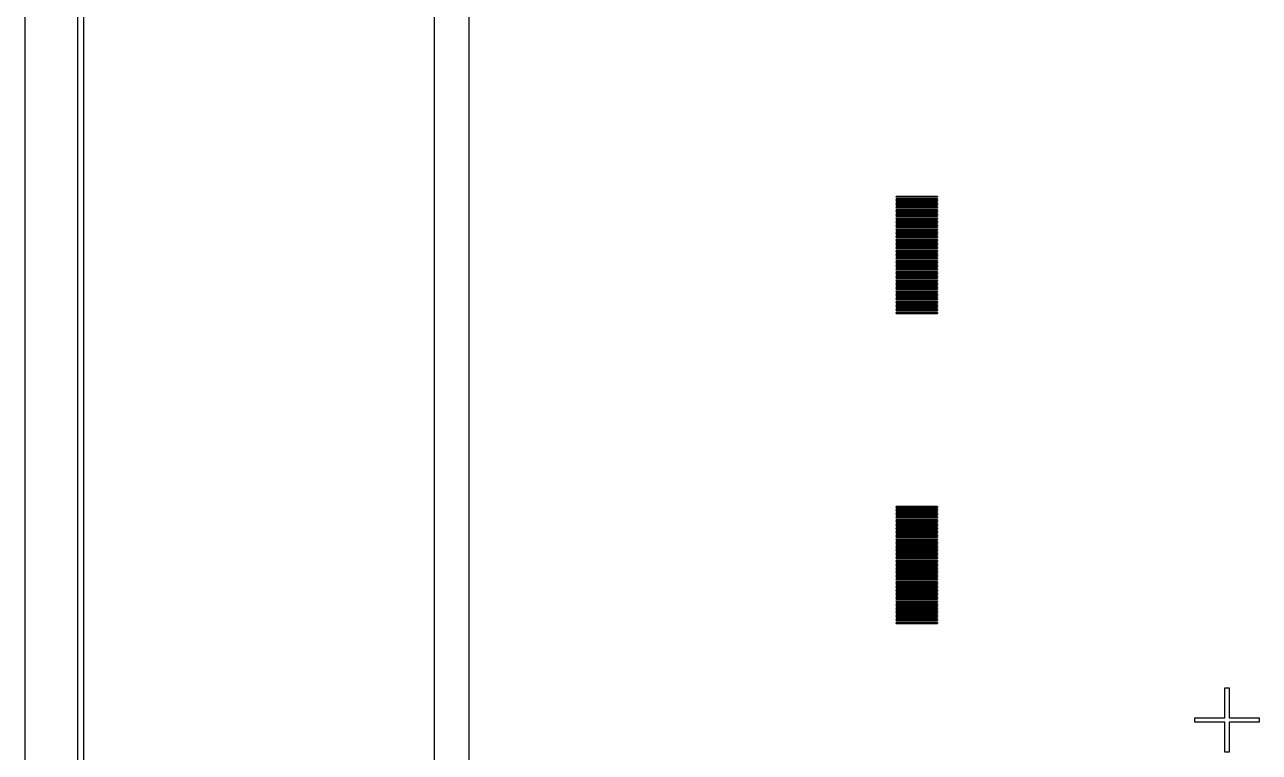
# Model space of a CAD drawing. Extents: x -17 to 130, y -40 to 112.
# Drawn here: x -16.89 to 18.94, y 35.06 to 56.19 of the extents above; entities that cross this region are included whole.
import ezdxf

# ---------------------------------------------------------------- set-up
doc = ezdxf.new("R2010")
doc.units = 0

msp = doc.modelspace()

# ---------------------------------------------------------------- linework, layer by layer
for p, q in [((-5, -4.5), (-5, 76.5)), ((-4, 76), (-4, -4)), ((-16.8921, 64.7463), (-16.8921, 7.25366)), ((-15.3519, 7.25034), (-15.3519, 64.7497)), ((-15.1895, 64.7488), (-15.1895, 7.25121)), ((8.40001, 51.195), (8.40001, 51.205)), ((8.40001, 51.205), (9.59999, 51.205)), ((9.59999, 51.195), (8.40001, 51.195)), ((8.40001, 51.155), (8.40001, 51.165)), ((8.40001, 51.165), (9.59999, 51.165)), ((9.59999, 51.155), (8.40001, 51.155)), ((8.40001, 51.115), (8.40001, 51.125)), ((8.40001, 51.125), (9.59999, 51.125)), ((9.59999, 51.115), (8.40001, 51.115)), ((8.40001, 51.075), (8.40001, 51.085)), ((8.40001, 51.085), (9.59999, 51.085)), ((9.59999, 51.075), (8.40001, 51.075)), ((8.40001, 51.035), (8.40001, 51.045)), ((8.40001, 51.045), (9.59999, 51.045)), ((9.59999, 51.035), (8.40001, 51.035)), ((8.40001, 50.995), (8.40001, 51.005)), ((8.40001, 51.005), (9.59999, 51.005)), ((9.59999, 50.995), (8.40001, 50.995)), ((8.40001, 50.955), (8.40001, 50.965)), ((8.40001, 50.965), (9.59999, 50.965)), ((9.59999, 50.955), (8.40001, 50.955)), ((8.40001, 50.915), (8.40001, 50.925)), ((8.40001, 50.925), (9.59999, 50.925)), ((9.59999, 50.915), (8.40001, 50.915)), ((8.40001, 50.875), (8.40001, 50.885)), ((8.40001, 50.885), (9.59999, 50.885)), ((9.59999, 51.205), (9.59999, 51.195)), ((9.59999, 51.165), (9.59999, 51.155)), ((9.59999, 51.125), (9.59999, 51.115)), ((9.59999, 51.085), (9.59999, 51.075)), ((9.59999, 51.045), (9.59999, 51.035)), ((9.59999, 51.005), (9.59999, 50.995)), ((9.59999, 50.965), (9.59999, 50.955)), ((9.59999, 50.925), (9.59999, 50.915)), ((9.59999, 50.885), (9.59999, 50.875)), ((9.59999, 50.875), (8.40001, 50.875)), ((8.40001, 50.835), (8.40001, 50.845)), ((8.40001, 50.845), (9.59999, 50.845)), ((9.59999, 50.835), (8.40001, 50.835)), ((8.40001, 50.795), (8.40001, 50.805)), ((8.40001, 50.805), (9.59999, 50.805)), ((9.59999, 50.795), (8.40001, 50.795)), ((8.40001, 50.755), (8.40001, 50.765)), ((8.40001, 50.765), (9.59999, 50.765)), ((9.59999, 50.755), (8.40001, 50.755)), ((8.40001, 50.715), (8.40001, 50.725)), ((8.40001, 50.725), (9.59999, 50.725)), ((9.59999, 50.715), (8.40001, 50.715)), ((8.40001, 50.675), (8.40001, 50.685)), ((8.40001, 50.685), (9.59999, 50.685)), ((9.59999, 50.675), (8.40001, 50.675)), ((8.40001, 50.635), (8.40001, 50.645)), ((8.40001, 50.645), (9.59999, 50.645)), ((9.59999, 50.635), (8.40001, 50.635)), ((8.40001, 50.595), (8.40001, 50.605)), ((8.40001, 50.605), (9.59999, 50.605)), ((9.59999, 50.595), (8.40001, 50.595)), ((8.40001, 50.555), (8.40001, 50.565)), ((8.40001, 50.565), (9.59999, 50.565)), ((9.59999, 50.555), (8.40001, 50.555)), ((8.40001, 50.515), (8.40001, 50.525)), ((8.40001, 50.525), (9.59999, 50.525)), ((9.59999, 50.845), (9.59999, 50.835)), ((9.59999, 50.805), (9.59999, 50.795)), ((9.59999, 50.765), (9.59999, 50.755)), ((9.59999, 50.725), (9.59999, 50.715)), ((9.59999, 50.685), (9.59999, 50.675)), ((9.59999, 50.645), (9.59999, 50.635)), ((9.59999, 50.605), (9.59999, 50.595)), ((9.59999, 50.565), (9.59999, 50.555)), ((9.59999, 50.525), (9.59999, 50.515)), ((9.59999, 50.515), (8.40001, 50.515)), ((8.40001, 50.475), (8.40001, 50.485)), ((8.40001, 50.485), (9.59999, 50.485)), ((9.59999, 50.475), (8.40001, 50.475)), ((8.40001, 50.435), (8.40001, 50.445)), ((8.40001, 50.445), (9.59999, 50.445)), ((9.59999, 50.435), (8.40001, 50.435)), ((8.40001, 50.395), (8.40001, 50.405)), ((8.40001, 50.405), (9.59999, 50.405)), ((9.59999, 50.395), (8.40001, 50.395)), ((8.40001, 50.355), (8.40001, 50.365)), ((8.40001, 50.365), (9.59999, 50.365)), ((9.59999, 50.355), (8.40001, 50.355)), ((8.40001, 50.315), (8.40001, 50.325)), ((8.40001, 50.325), (9.59999, 50.325)), ((9.59999, 50.315), (8.40001, 50.315)), ((8.40001, 50.275), (8.40001, 50.285)), ((8.40001, 50.285), (9.59999, 50.285)), ((9.59999, 50.275), (8.40001, 50.275)), ((8.40001, 50.235), (8.40001, 50.245)), ((8.40001, 50.245), (9.59999, 50.245)), ((9.59999, 50.235), (8.40001, 50.235)), ((8.40001, 50.195), (8.40001, 50.205)), ((8.40001, 50.205), (9.59999, 50.205)), ((9.59999, 50.195), (8.40001, 50.195)), ((8.40001, 50.155), (8.40001, 50.165)), ((8.40001, 50.165), (9.59999, 50.165)), ((9.59999, 50.485), (9.59999, 50.475)), ((9.59999, 50.445), (9.59999, 50.435)), ((9.59999, 50.405), (9.59999, 50.395)), ((9.59999, 50.365), (9.59999, 50.355)), ((9.59999, 50.325), (9.59999, 50.315)), ((9.59999, 50.285), (9.59999, 50.275)), ((9.59999, 50.245), (9.59999, 50.235)), ((9.59999, 50.205), (9.59999, 50.195)), ((9.59999, 50.165), (9.59999, 50.155)), ((9.59999, 50.155), (8.40001, 50.155)), ((8.40001, 50.115), (8.40001, 50.125)), ((8.40001, 50.125), (9.59999, 50.125)), ((9.59999, 50.115), (8.40001, 50.115)), ((8.40001, 50.075), (8.40001, 50.085)), ((8.40001, 50.085), (9.59999, 50.085)), ((9.59999, 50.075), (8.40001, 50.075)), ((8.40001, 50.035), (8.40001, 50.045)), ((8.40001, 50.045), (9.59999, 50.045)), ((9.59999, 50.035), (8.40001, 50.035)), ((8.40001, 49.995), (8.40001, 50.005)), ((8.40001, 50.005), (9.59999, 50.005)), ((9.59999, 49.995), (8.40001, 49.995)), ((8.40001, 49.955), (8.40001, 49.965)), ((8.40001, 49.965), (9.59999, 49.965)), ((9.59999, 49.955), (8.40001, 49.955)), ((8.40001, 49.915), (8.40001, 49.925)), ((8.40001, 49.925), (9.59999, 49.925)), ((9.59999, 49.915), (8.40001, 49.915)), ((8.40001, 49.875), (8.40001, 49.885)), ((8.40001, 49.885), (9.59999, 49.885)), ((9.59999, 49.875), (8.40001, 49.875)), ((8.40001, 49.835), (8.40001, 49.845)), ((8.40001, 49.845), (9.59999, 49.845)), ((9.59999, 49.835), (8.40001, 49.835)), ((8.40001, 49.795), (8.40001, 49.805)), ((8.40001, 49.805), (9.59999, 49.805)), ((9.59999, 50.125), (9.59999, 50.115)), ((9.59999, 50.085), (9.59999, 50.075)), ((9.59999, 50.045), (9.59999, 50.035)), ((9.59999, 50.005), (9.59999, 49.995)), ((9.59999, 49.965), (9.59999, 49.955)), ((9.59999, 49.925), (9.59999, 49.915)), ((9.59999, 49.885), (9.59999, 49.875)), ((9.59999, 49.845), (9.59999, 49.835)), ((9.59999, 49.805), (9.59999, 49.795)), ((9.59999, 49.795), (8.40001, 49.795)), ((8.40001, 49.755), (8.40001, 49.765)), ((8.40001, 49.765), (9.59999, 49.765)), ((9.59999, 49.755), (8.40001, 49.755)), ((8.40001, 49.715), (8.40001, 49.725)), ((8.40001, 49.725), (9.59999, 49.725)), ((9.59999, 49.715), (8.40001, 49.715)), ((8.40001, 49.675), (8.40001, 49.685)), ((8.40001, 49.685), (9.59999, 49.685)), ((9.59999, 49.675), (8.40001, 49.675)), ((8.40001, 49.635), (8.40001, 49.645)), ((8.40001, 49.645), (9.59999, 49.645)), ((9.59999, 49.635), (8.40001, 49.635)), ((8.40001, 49.595), (8.40001, 49.605)), ((8.40001, 49.605), (9.59999, 49.605)), ((9.59999, 49.595), (8.40001, 49.595)), ((8.40001, 49.555), (8.40001, 49.565)), ((8.40001, 49.565), (9.59999, 49.565)), ((9.59999, 49.555), (8.40001, 49.555)), ((8.40001, 49.515), (8.40001, 49.525)), ((8.40001, 49.525), (9.59999, 49.525)), ((9.59999, 49.515), (8.40001, 49.515)), ((8.40001, 49.475), (8.40001, 49.485)), ((8.40001, 49.485), (9.59999, 49.485)), ((9.59999, 49.475), (8.40001, 49.475)), ((8.40001, 49.435), (8.40001, 49.445)), ((8.40001, 49.445), (9.59999, 49.445)), ((9.59999, 49.765), (9.59999, 49.755)), ((9.59999, 49.725), (9.59999, 49.715)), ((9.59999, 49.685), (9.59999, 49.675)), ((9.59999, 49.645), (9.59999, 49.635)), ((9.59999, 49.605), (9.59999, 49.595)), ((9.59999, 49.565), (9.59999, 49.555)), ((9.59999, 49.525), (9.59999, 49.515)), ((9.59999, 49.485), (9.59999, 49.475)), ((9.59999, 49.445), (9.59999, 49.435)), ((9.59999, 49.435), (8.40001, 49.435)), ((8.40001, 49.395), (8.40001, 49.405)), ((8.40001, 49.405), (9.59999, 49.405)), ((9.59999, 49.395), (8.40001, 49.395)), ((8.40001, 49.355), (8.40001, 49.365)), ((8.40001, 49.365), (9.59999, 49.365)), ((9.59999, 49.355), (8.40001, 49.355)), ((8.40001, 49.315), (8.40001, 49.325)), ((8.40001, 49.325), (9.59999, 49.325)), ((9.59999, 49.315), (8.40001, 49.315)), ((8.40001, 49.275), (8.40001, 49.285)), ((8.40001, 49.285), (9.59999, 49.285)), ((9.59999, 49.275), (8.40001, 49.275)), ((8.40001, 49.235), (8.40001, 49.245)), ((8.40001, 49.245), (9.59999, 49.245)), ((9.59999, 49.235), (8.40001, 49.235)), ((8.40001, 49.195), (8.40001, 49.205)), ((8.40001, 49.205), (9.59999, 49.205)), ((9.59999, 49.195), (8.40001, 49.195)), ((8.40001, 49.155), (8.40001, 49.165)), ((8.40001, 49.165), (9.59999, 49.165)), ((9.59999, 49.155), (8.40001, 49.155)), ((8.40001, 49.115), (8.40001, 49.125)), ((8.40001, 49.125), (9.59999, 49.125)), ((9.59999, 49.115), (8.40001, 49.115)), ((9.59999, 49.405), (9.59999, 49.395)), ((9.59999, 49.365), (9.59999, 49.355)), ((9.59999, 49.325), (9.59999, 49.315)), ((9.59999, 49.285), (9.59999, 49.275)), ((9.59999, 49.245), (9.59999, 49.235)), ((9.59999, 49.205), (9.59999, 49.195)), ((9.59999, 49.165), (9.59999, 49.155)), ((9.59999, 49.125), (9.59999, 49.115)), ((8.40001, 49.075), (8.40001, 49.085)), ((8.40001, 49.085), (9.59999, 49.085)), ((9.59999, 49.075), (8.40001, 49.075)), ((8.40001, 49.035), (8.40001, 49.045)), ((8.40001, 49.045), (9.59999, 49.045)), ((9.59999, 49.035), (8.40001, 49.035)), ((8.40001, 48.995), (8.40001, 49.005)), ((8.40001, 49.005), (9.59999, 49.005)), ((9.59999, 48.995), (8.40001, 48.995)), ((8.40001, 48.955), (8.40001, 48.965)), ((8.40001, 48.965), (9.59999, 48.965)), ((9.59999, 48.955), (8.40001, 48.955)), ((8.40001, 48.915), (8.40001, 48.925)), ((8.40001, 48.925), (9.59999, 48.925)), ((9.59999, 48.915), (8.40001, 48.915)), ((8.40001, 48.875), (8.40001, 48.885)), ((8.40001, 48.885), (9.59999, 48.885)), ((9.59999, 48.875), (8.40001, 48.875)), ((8.40001, 48.835), (8.40001, 48.845)), ((8.40001, 48.845), (9.59999, 48.845)), ((9.59999, 48.835), (8.40001, 48.835)), ((8.40001, 48.795), (8.40001, 48.805)), ((8.40001, 48.805), (9.59999, 48.805)), ((9.59999, 48.795), (8.40001, 48.795)), ((8.40001, 48.755), (8.40001, 48.765)), ((8.40001, 48.765), (9.59999, 48.765)), ((9.59999, 48.755), (8.40001, 48.755)), ((9.59999, 49.085), (9.59999, 49.075)), ((9.59999, 49.045), (9.59999, 49.035)), ((9.59999, 49.005), (9.59999, 48.995)), ((9.59999, 48.965), (9.59999, 48.955)), ((9.59999, 48.925), (9.59999, 48.915)), ((9.59999, 48.885), (9.59999, 48.875)), ((9.59999, 48.845), (9.59999, 48.835)), ((9.59999, 48.805), (9.59999, 48.795)), ((9.59999, 48.765), (9.59999, 48.755)), ((8.40001, 48.715), (8.40001, 48.725)), ((8.40001, 48.725), (9.59999, 48.725)), ((9.59999, 48.715), (8.40001, 48.715)), ((8.40001, 48.675), (8.40001, 48.685)), ((8.40001, 48.685), (9.59999, 48.685)), ((9.59999, 48.675), (8.40001, 48.675)), ((8.40001, 48.635), (8.40001, 48.645)), ((8.40001, 48.645), (9.59999, 48.645)), ((9.59999, 48.635), (8.40001, 48.635)), ((8.40001, 48.595), (8.40001, 48.605)), ((8.40001, 48.605), (9.59999, 48.605)), ((9.59999, 48.595), (8.40001, 48.595)), ((8.40001, 48.555), (8.40001, 48.565)), ((8.40001, 48.565), (9.59999, 48.565)), ((9.59999, 48.555), (8.40001, 48.555)), ((8.40001, 48.515), (8.40001, 48.525)), ((8.40001, 48.525), (9.59999, 48.525)), ((9.59999, 48.515), (8.40001, 48.515)), ((8.40001, 48.475), (8.40001, 48.485)), ((8.40001, 48.485), (9.59999, 48.485)), ((9.59999, 48.475), (8.40001, 48.475)), ((8.40001, 48.435), (8.40001, 48.445)), ((8.40001, 48.445), (9.59999, 48.445)), ((9.59999, 48.435), (8.40001, 48.435)), ((8.40001, 48.395), (8.40001, 48.405)), ((8.40001, 48.405), (9.59999, 48.405)), ((9.59999, 48.395), (8.40001, 48.395)), ((9.59999, 48.725), (9.59999, 48.715)), ((9.59999, 48.685), (9.59999, 48.675)), ((9.59999, 48.645), (9.59999, 48.635)), ((9.59999, 48.605), (9.59999, 48.595)), ((9.59999, 48.565), (9.59999, 48.555)), ((9.59999, 48.525), (9.59999, 48.515)), ((9.59999, 48.485), (9.59999, 48.475)), ((9.59999, 48.445), (9.59999, 48.435)), ((9.59999, 48.405), (9.59999, 48.395)), ((8.40001, 48.355), (8.40001, 48.365)), ((8.40001, 48.365), (9.59999, 48.365)), ((9.59999, 48.355), (8.40001, 48.355)), ((8.40001, 48.315), (8.40001, 48.325)), ((8.40001, 48.325), (9.59999, 48.325)), ((9.59999, 48.315), (8.40001, 48.315)), ((8.40001, 48.275), (8.40001, 48.285)), ((8.40001, 48.285), (9.59999, 48.285)), ((9.59999, 48.275), (8.40001, 48.275)), ((8.40001, 48.235), (8.40001, 48.245)), ((8.40001, 48.245), (9.59999, 48.245)), ((9.59999, 48.235), (8.40001, 48.235)), ((8.40001, 48.195), (8.40001, 48.205)), ((8.40001, 48.205), (9.59999, 48.205)), ((9.59999, 48.195), (8.40001, 48.195)), ((8.40001, 48.155), (8.40001, 48.165)), ((8.40001, 48.165), (9.59999, 48.165)), ((9.59999, 48.155), (8.40001, 48.155)), ((8.40001, 48.115), (8.40001, 48.125)), ((8.40001, 48.125), (9.59999, 48.125)), ((9.59999, 48.115), (8.40001, 48.115)), ((8.40001, 48.075), (8.40001, 48.085)), ((8.40001, 48.085), (9.59999, 48.085)), ((9.59999, 48.075), (8.40001, 48.075)), ((8.40001, 48.035), (8.40001, 48.045)), ((8.40001, 48.045), (9.59999, 48.045)), ((9.59999, 48.035), (8.40001, 48.035)), ((9.59999, 48.365), (9.59999, 48.355)), ((9.59999, 48.325), (9.59999, 48.315)), ((9.59999, 48.285), (9.59999, 48.275)), ((9.59999, 48.245), (9.59999, 48.235)), ((9.59999, 48.205), (9.59999, 48.195)), ((9.59999, 48.165), (9.59999, 48.155)), ((9.59999, 48.125), (9.59999, 48.115)), ((9.59999, 48.085), (9.59999, 48.075)), ((9.59999, 48.045), (9.59999, 48.035)), ((8.40001, 47.995), (8.40001, 48.005)), ((8.40001, 48.005), (9.59999, 48.005)), ((9.59999, 47.995), (8.40001, 47.995)), ((8.40001, 47.955), (8.40001, 47.965)), ((8.40001, 47.965), (9.59999, 47.965)), ((9.59999, 47.955), (8.40001, 47.955)), ((8.40001, 47.915), (8.40001, 47.925)), ((8.40001, 47.925), (9.59999, 47.925)), ((9.59999, 47.915), (8.40001, 47.915)), ((8.40001, 47.875), (8.40001, 47.885)), ((8.40001, 47.885), (9.59999, 47.885)), ((9.59999, 47.875), (8.40001, 47.875)), ((8.40001, 47.835), (8.40001, 47.845)), ((8.40001, 47.845), (9.59999, 47.845)), ((9.59999, 47.835), (8.40001, 47.835)), ((8.40001, 47.795), (8.40001, 47.805)), ((8.40001, 47.805), (9.59999, 47.805)), ((9.59999, 47.795), (8.40001, 47.795)), ((9.59999, 48.005), (9.59999, 47.995)), ((9.59999, 47.965), (9.59999, 47.955)), ((9.59999, 47.925), (9.59999, 47.915)), ((9.59999, 47.885), (9.59999, 47.875)), ((9.59999, 47.845), (9.59999, 47.835)), ((9.59999, 47.805), (9.59999, 47.795)), ((8.40001, 42.195), (8.40001, 42.205)), ((8.40001, 42.205), (9.59999, 42.205)), ((9.59999, 42.195), (8.40001, 42.195)), ((8.40001, 42.155), (8.40001, 42.165)), ((8.40001, 42.165), (9.59999, 42.165)), ((9.59999, 42.155), (8.40001, 42.155)), ((8.40001, 42.115), (8.40001, 42.125)), ((8.40001, 42.125), (9.59999, 42.125)), ((9.59999, 42.115), (8.40001, 42.115)), ((8.40001, 42.075), (8.40001, 42.085)), ((8.40001, 42.085), (9.59999, 42.085)), ((9.59999, 42.075), (8.40001, 42.075)), ((8.40001, 42.035), (8.40001, 42.045)), ((8.40001, 42.045), (9.59999, 42.045)), ((9.59999, 42.035), (8.40001, 42.035)), ((8.40001, 41.995), (8.40001, 42.005)), ((8.40001, 42.005), (9.59999, 42.005)), ((9.59999, 41.995), (8.40001, 41.995)), ((8.40001, 41.955), (8.40001, 41.965)), ((8.40001, 41.965), (9.59999, 41.965)), ((9.59999, 41.955), (8.40001, 41.955)), ((8.40001, 41.915), (8.40001, 41.925)), ((8.40001, 41.925), (9.59999, 41.925)), ((9.59999, 42.205), (9.59999, 42.195)), ((9.59999, 42.165), (9.59999, 42.155)), ((9.59999, 42.125), (9.59999, 42.115)), ((9.59999, 42.085), (9.59999, 42.075)), ((9.59999, 42.045), (9.59999, 42.035)), ((9.59999, 42.005), (9.59999, 41.995)), ((9.59999, 41.965), (9.59999, 41.955)), ((9.59999, 41.925), (9.59999, 41.915)), ((9.59999, 41.915), (8.40001, 41.915)), ((8.40001, 41.875), (8.40001, 41.885)), ((8.40001, 41.885), (9.59999, 41.885)), ((9.59999, 41.875), (8.40001, 41.875)), ((8.40001, 41.835), (8.40001, 41.845)), ((8.40001, 41.845), (9.59999, 41.845)), ((9.59999, 41.835), (8.40001, 41.835)), ((8.40001, 41.795), (8.40001, 41.805)), ((8.40001, 41.805), (9.59999, 41.805)), ((9.59999, 41.795), (8.40001, 41.795)), ((8.40001, 41.755), (8.40001, 41.765)), ((8.40001, 41.765), (9.59999, 41.765)), ((9.59999, 41.755), (8.40001, 41.755)), ((8.40001, 41.715), (8.40001, 41.725)), ((8.40001, 41.725), (9.59999, 41.725)), ((9.59999, 41.715), (8.40001, 41.715)), ((8.40001, 41.675), (8.40001, 41.685)), ((8.40001, 41.685), (9.59999, 41.685)), ((9.59999, 41.675), (8.40001, 41.675)), ((8.40001, 41.635), (8.40001, 41.645)), ((8.40001, 41.645), (9.59999, 41.645)), ((9.59999, 41.635), (8.40001, 41.635)), ((8.40001, 41.595), (8.40001, 41.605)), ((8.40001, 41.605), (9.59999, 41.605)), ((9.59999, 41.595), (8.40001, 41.595)), ((8.40001, 41.555), (8.40001, 41.565)), ((8.40001, 41.565), (9.59999, 41.565)), ((9.59999, 41.885), (9.59999, 41.875)), ((9.59999, 41.845), (9.59999, 41.835)), ((9.59999, 41.805), (9.59999, 41.795)), ((9.59999, 41.765), (9.59999, 41.755)), ((9.59999, 41.725), (9.59999, 41.715)), ((9.59999, 41.685), (9.59999, 41.675)), ((9.59999, 41.645), (9.59999, 41.635)), ((9.59999, 41.605), (9.59999, 41.595)), ((9.59999, 41.565), (9.59999, 41.555)), ((9.59999, 41.555), (8.40001, 41.555)), ((8.40001, 41.515), (8.40001, 41.525)), ((8.40001, 41.525), (9.59999, 41.525)), ((9.59999, 41.515), (8.40001, 41.515)), ((8.40001, 41.475), (8.40001, 41.485)), ((8.40001, 41.485), (9.59999, 41.485)), ((9.59999, 41.475), (8.40001, 41.475)), ((8.40001, 41.435), (8.40001, 41.445)), ((8.40001, 41.445), (9.59999, 41.445)), ((9.59999, 41.435), (8.40001, 41.435)), ((8.40001, 41.395), (8.40001, 41.405)), ((8.40001, 41.405), (9.59999, 41.405)), ((9.59999, 41.395), (8.40001, 41.395)), ((8.40001, 41.355), (8.40001, 41.365)), ((8.40001, 41.365), (9.59999, 41.365)), ((9.59999, 41.355), (8.40001, 41.355)), ((8.40001, 41.315), (8.40001, 41.325)), ((8.40001, 41.325), (9.59999, 41.325)), ((9.59999, 41.315), (8.40001, 41.315)), ((8.40001, 41.275), (8.40001, 41.285)), ((8.40001, 41.285), (9.59999, 41.285)), ((9.59999, 41.275), (8.40001, 41.275)), ((8.40001, 41.235), (8.40001, 41.245)), ((8.40001, 41.245), (9.59999, 41.245)), ((9.59999, 41.235), (8.40001, 41.235)), ((8.40001, 41.195), (8.40001, 41.205)), ((8.40001, 41.205), (9.59999, 41.205)), ((9.59999, 41.525), (9.59999, 41.515)), ((9.59999, 41.485), (9.59999, 41.475)), ((9.59999, 41.445), (9.59999, 41.435)), ((9.59999, 41.405), (9.59999, 41.395)), ((9.59999, 41.365), (9.59999, 41.355)), ((9.59999, 41.325), (9.59999, 41.315)), ((9.59999, 41.285), (9.59999, 41.275)), ((9.59999, 41.245), (9.59999, 41.235)), ((9.59999, 41.205), (9.59999, 41.195)), ((9.59999, 41.195), (8.40001, 41.195)), ((8.40001, 41.155), (8.40001, 41.165)), ((8.40001, 41.165), (9.59999, 41.165)), ((9.59999, 41.155), (8.40001, 41.155)), ((8.40001, 41.115), (8.40001, 41.125)), ((8.40001, 41.125), (9.59999, 41.125)), ((9.59999, 41.115), (8.40001, 41.115)), ((8.40001, 41.075), (8.40001, 41.085)), ((8.40001, 41.085), (9.59999, 41.085)), ((9.59999, 41.075), (8.40001, 41.075)), ((8.40001, 41.035), (8.40001, 41.045)), ((8.40001, 41.045), (9.59999, 41.045)), ((9.59999, 41.035), (8.40001, 41.035)), ((8.40001, 40.995), (8.40001, 41.005)), ((8.40001, 41.005), (9.59999, 41.005)), ((9.59999, 40.995), (8.40001, 40.995)), ((8.40001, 40.955), (8.40001, 40.965)), ((8.40001, 40.965), (9.59999, 40.965)), ((9.59999, 40.955), (8.40001, 40.955)), ((8.40001, 40.915), (8.40001, 40.925)), ((8.40001, 40.925), (9.59999, 40.925)), ((9.59999, 40.915), (8.40001, 40.915)), ((8.40001, 40.875), (8.40001, 40.885)), ((8.40001, 40.885), (9.59999, 40.885)), ((9.59999, 40.875), (8.40001, 40.875)), ((9.59999, 41.165), (9.59999, 41.155)), ((9.59999, 41.125), (9.59999, 41.115)), ((9.59999, 41.085), (9.59999, 41.075)), ((9.59999, 41.045), (9.59999, 41.035)), ((9.59999, 41.005), (9.59999, 40.995)), ((9.59999, 40.965), (9.59999, 40.955)), ((9.59999, 40.925), (9.59999, 40.915)), ((9.59999, 40.885), (9.59999, 40.875)), ((8.40001, 40.835), (8.40001, 40.845)), ((8.40001, 40.845), (9.59999, 40.845)), ((9.59999, 40.835), (8.40001, 40.835)), ((8.40001, 40.795), (8.40001, 40.805)), ((8.40001, 40.805), (9.59999, 40.805)), ((9.59999, 40.795), (8.40001, 40.795)), ((8.40001, 40.755), (8.40001, 40.765)), ((8.40001, 40.765), (9.59999, 40.765)), ((9.59999, 40.755), (8.40001, 40.755)), ((8.40001, 40.715), (8.40001, 40.725)), ((8.40001, 40.725), (9.59999, 40.725)), ((9.59999, 40.715), (8.40001, 40.715)), ((8.40001, 40.675), (8.40001, 40.685)), ((8.40001, 40.685), (9.59999, 40.685)), ((9.59999, 40.675), (8.40001, 40.675)), ((8.40001, 40.635), (8.40001, 40.645)), ((8.40001, 40.645), (9.59999, 40.645)), ((9.59999, 40.635), (8.40001, 40.635)), ((8.40001, 40.595), (8.40001, 40.605)), ((8.40001, 40.605), (9.59999, 40.605)), ((9.59999, 40.595), (8.40001, 40.595)), ((8.40001, 40.555), (8.40001, 40.565)), ((8.40001, 40.565), (9.59999, 40.565)), ((9.59999, 40.555), (8.40001, 40.555)), ((8.40001, 40.515), (8.40001, 40.525)), ((8.40001, 40.525), (9.59999, 40.525)), ((9.59999, 40.515), (8.40001, 40.515)), ((9.59999, 40.845), (9.59999, 40.835)), ((9.59999, 40.805), (9.59999, 40.795)), ((9.59999, 40.765), (9.59999, 40.755)), ((9.59999, 40.725), (9.59999, 40.715)), ((9.59999, 40.685), (9.59999, 40.675)), ((9.59999, 40.645), (9.59999, 40.635)), ((9.59999, 40.605), (9.59999, 40.595)), ((9.59999, 40.565), (9.59999, 40.555)), ((9.59999, 40.525), (9.59999, 40.515)), ((8.40001, 40.475), (8.40001, 40.485)), ((8.40001, 40.485), (9.59999, 40.485)), ((9.59999, 40.475), (8.40001, 40.475)), ((8.40001, 40.435), (8.40001, 40.445)), ((8.40001, 40.445), (9.59999, 40.445)), ((9.59999, 40.435), (8.40001, 40.435)), ((8.40001, 40.395), (8.40001, 40.405)), ((8.40001, 40.405), (9.59999, 40.405)), ((9.59999, 40.395), (8.40001, 40.395)), ((8.40001, 40.355), (8.40001, 40.365)), ((8.40001, 40.365), (9.59999, 40.365)), ((9.59999, 40.355), (8.40001, 40.355)), ((8.40001, 40.315), (8.40001, 40.325)), ((8.40001, 40.325), (9.59999, 40.325)), ((9.59999, 40.315), (8.40001, 40.315)), ((8.40001, 40.275), (8.40001, 40.285)), ((8.40001, 40.285), (9.59999, 40.285)), ((9.59999, 40.275), (8.40001, 40.275)), ((8.40001, 40.235), (8.40001, 40.245)), ((8.40001, 40.245), (9.59999, 40.245)), ((9.59999, 40.235), (8.40001, 40.235)), ((8.40001, 40.195), (8.40001, 40.205)), ((8.40001, 40.205), (9.59999, 40.205)), ((9.59999, 40.195), (8.40001, 40.195)), ((8.40001, 40.155), (8.40001, 40.165)), ((8.40001, 40.165), (9.59999, 40.165)), ((9.59999, 40.155), (8.40001, 40.155)), ((9.59999, 40.485), (9.59999, 40.475)), ((9.59999, 40.445), (9.59999, 40.435)), ((9.59999, 40.405), (9.59999, 40.395)), ((9.59999, 40.365), (9.59999, 40.355)), ((9.59999, 40.325), (9.59999, 40.315)), ((9.59999, 40.285), (9.59999, 40.275)), ((9.59999, 40.245), (9.59999, 40.235)), ((9.59999, 40.205), (9.59999, 40.195)), ((9.59999, 40.165), (9.59999, 40.155)), ((8.40001, 40.115), (8.40001, 40.125)), ((8.40001, 40.125), (9.59999, 40.125)), ((9.59999, 40.115), (8.40001, 40.115)), ((8.40001, 40.075), (8.40001, 40.085)), ((8.40001, 40.085), (9.59999, 40.085)), ((9.59999, 40.075), (8.40001, 40.075)), ((8.40001, 40.035), (8.40001, 40.045)), ((8.40001, 40.045), (9.59999, 40.045)), ((9.59999, 40.035), (8.40001, 40.035)), ((8.40001, 39.995), (8.40001, 40.005)), ((8.40001, 40.005), (9.59999, 40.005)), ((9.59999, 39.995), (8.40001, 39.995)), ((8.40001, 39.955), (8.40001, 39.965)), ((8.40001, 39.965), (9.59999, 39.965)), ((9.59999, 39.955), (8.40001, 39.955)), ((8.40001, 39.915), (8.40001, 39.925)), ((8.40001, 39.925), (9.59999, 39.925)), ((9.59999, 39.915), (8.40001, 39.915)), ((8.40001, 39.875), (8.40001, 39.885)), ((8.40001, 39.885), (9.59999, 39.885)), ((9.59999, 39.875), (8.40001, 39.875)), ((8.40001, 39.835), (8.40001, 39.845)), ((8.40001, 39.845), (9.59999, 39.845)), ((9.59999, 39.835), (8.40001, 39.835)), ((8.40001, 39.795), (8.40001, 39.805)), ((8.40001, 39.805), (9.59999, 39.805)), ((9.59999, 39.795), (8.40001, 39.795)), ((9.59999, 40.125), (9.59999, 40.115)), ((9.59999, 40.085), (9.59999, 40.075)), ((9.59999, 40.045), (9.59999, 40.035)), ((9.59999, 40.005), (9.59999, 39.995)), ((9.59999, 39.965), (9.59999, 39.955)), ((9.59999, 39.925), (9.59999, 39.915)), ((9.59999, 39.885), (9.59999, 39.875)), ((9.59999, 39.845), (9.59999, 39.835)), ((9.59999, 39.805), (9.59999, 39.795)), ((8.40001, 39.755), (8.40001, 39.765)), ((8.40001, 39.765), (9.59999, 39.765)), ((9.59999, 39.755), (8.40001, 39.755)), ((8.40001, 39.715), (8.40001, 39.725)), ((8.40001, 39.725), (9.59999, 39.725)), ((9.59999, 39.715), (8.40001, 39.715)), ((8.40001, 39.675), (8.40001, 39.685)), ((8.40001, 39.685), (9.59999, 39.685)), ((9.59999, 39.675), (8.40001, 39.675)), ((8.40001, 39.635), (8.40001, 39.645)), ((8.40001, 39.645), (9.59999, 39.645)), ((9.59999, 39.635), (8.40001, 39.635)), ((8.40001, 39.595), (8.40001, 39.605)), ((8.40001, 39.605), (9.59999, 39.605)), ((9.59999, 39.595), (8.40001, 39.595)), ((8.40001, 39.555), (8.40001, 39.565)), ((8.40001, 39.565), (9.59999, 39.565)), ((9.59999, 39.555), (8.40001, 39.555)), ((8.40001, 39.515), (8.40001, 39.525)), ((8.40001, 39.525), (9.59999, 39.525)), ((9.59999, 39.515), (8.40001, 39.515)), ((8.40001, 39.475), (8.40001, 39.485)), ((8.40001, 39.485), (9.59999, 39.485)), ((9.59999, 39.475), (8.40001, 39.475)), ((8.40001, 39.435), (8.40001, 39.445)), ((8.40001, 39.445), (9.59999, 39.445)), ((9.59999, 39.435), (8.40001, 39.435)), ((9.59999, 39.765), (9.59999, 39.755)), ((9.59999, 39.725), (9.59999, 39.715)), ((9.59999, 39.685), (9.59999, 39.675)), ((9.59999, 39.645), (9.59999, 39.635)), ((9.59999, 39.605), (9.59999, 39.595)), ((9.59999, 39.565), (9.59999, 39.555)), ((9.59999, 39.525), (9.59999, 39.515)), ((9.59999, 39.485), (9.59999, 39.475)), ((9.59999, 39.445), (9.59999, 39.435)), ((8.40001, 39.395), (8.40001, 39.405)), ((8.40001, 39.405), (9.59999, 39.405)), ((9.59999, 39.395), (8.40001, 39.395)), ((8.40001, 39.355), (8.40001, 39.365)), ((8.40001, 39.365), (9.59999, 39.365)), ((9.59999, 39.355), (8.40001, 39.355)), ((8.40001, 39.315), (8.40001, 39.325)), ((8.40001, 39.325), (9.59999, 39.325)), ((9.59999, 39.315), (8.40001, 39.315)), ((8.40001, 39.275), (8.40001, 39.285)), ((8.40001, 39.285), (9.59999, 39.285)), ((9.59999, 39.275), (8.40001, 39.275)), ((8.40001, 39.235), (8.40001, 39.245)), ((8.40001, 39.245), (9.59999, 39.245)), ((9.59999, 39.235), (8.40001, 39.235)), ((8.40001, 39.195), (8.40001, 39.205)), ((8.40001, 39.205), (9.59999, 39.205)), ((9.59999, 39.195), (8.40001, 39.195)), ((8.40001, 39.155), (8.40001, 39.165)), ((8.40001, 39.165), (9.59999, 39.165)), ((9.59999, 39.155), (8.40001, 39.155)), ((8.40001, 39.115), (8.40001, 39.125)), ((8.40001, 39.125), (9.59999, 39.125)), ((9.59999, 39.115), (8.40001, 39.115)), ((8.40001, 39.075), (8.40001, 39.085)), ((8.40001, 39.085), (9.59999, 39.085)), ((9.59999, 39.075), (8.40001, 39.075)), ((9.59999, 39.405), (9.59999, 39.395)), ((9.59999, 39.365), (9.59999, 39.355)), ((9.59999, 39.325), (9.59999, 39.315)), ((9.59999, 39.285), (9.59999, 39.275)), ((9.59999, 39.245), (9.59999, 39.235)), ((9.59999, 39.205), (9.59999, 39.195)), ((9.59999, 39.165), (9.59999, 39.155)), ((9.59999, 39.125), (9.59999, 39.115)), ((9.59999, 39.085), (9.59999, 39.075)), ((8.40001, 39.035), (8.40001, 39.045)), ((8.40001, 39.045), (9.59999, 39.045)), ((9.59999, 39.035), (8.40001, 39.035)), ((8.40001, 38.995), (8.40001, 39.005)), ((8.40001, 39.005), (9.59999, 39.005)), ((9.59999, 38.995), (8.40001, 38.995)), ((8.40001, 38.955), (8.40001, 38.965)), ((8.40001, 38.965), (9.59999, 38.965)), ((9.59999, 38.955), (8.40001, 38.955)), ((8.40001, 38.915), (8.40001, 38.925)), ((8.40001, 38.925), (9.59999, 38.925)), ((9.59999, 38.915), (8.40001, 38.915)), ((8.40001, 38.875), (8.40001, 38.885)), ((8.40001, 38.885), (9.59999, 38.885)), ((9.59999, 38.875), (8.40001, 38.875)), ((8.40001, 38.835), (8.40001, 38.845)), ((8.40001, 38.845), (9.59999, 38.845)), ((9.59999, 38.835), (8.40001, 38.835)), ((8.40001, 38.795), (8.40001, 38.805)), ((8.40001, 38.805), (9.59999, 38.805)), ((9.59999, 38.795), (8.40001, 38.795)), ((9.59999, 39.045), (9.59999, 39.035)), ((9.59999, 39.005), (9.59999, 38.995)), ((9.59999, 38.965), (9.59999, 38.955)), ((9.59999, 38.925), (9.59999, 38.915)), ((9.59999, 38.885), (9.59999, 38.875)), ((9.59999, 38.845), (9.59999, 38.835)), ((9.59999, 38.805), (9.59999, 38.795)), ((17.9375, 36.0625), (17.9375, 36.9375)), ((17.9375, 36.9375), (18.0625, 36.9375)), ((18.0625, 36.9375), (18.0625, 36.0625)), ((17.0625, 35.9375), (17.0625, 36.0625)), ((17.0625, 36.0625), (17.9375, 36.0625)), ((17.9375, 35.9375), (17.0625, 35.9375)), ((17.9375, 35.0625), (17.9375, 35.9375)), ((18.0625, 36.0625), (18.9375, 36.0625)), ((18.9375, 35.9375), (18.0625, 35.9375)), ((18.0625, 35.9375), (18.0625, 35.0625)), ((18.9375, 36.0625), (18.9375, 35.9375)), ((18.0625, 35.0625), (17.9375, 35.0625))]:
    msp.add_line(p, q)

doc.saveas('drawing.dxf')
